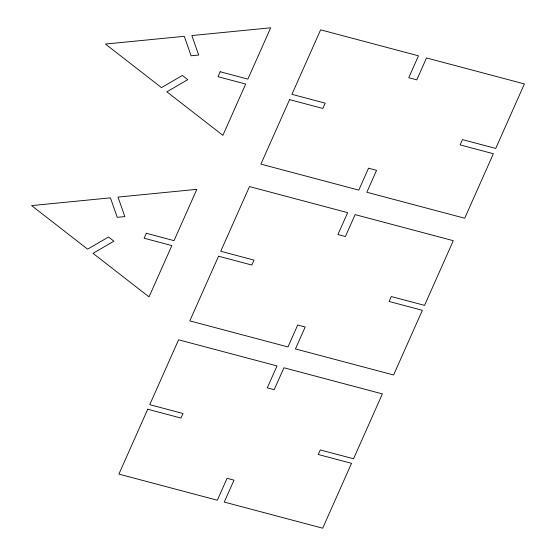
<?xml version="1.0" encoding="UTF-8"?>
<svg xmlns="http://www.w3.org/2000/svg" width="556" height="556" viewBox="0 0 556 556"><rect width="100%" height="100%" fill="white"/><g stroke="black" fill="none" stroke-linecap="round" stroke-linejoin="round"><path stroke-width="0.83" d="M146.318 233.291L144.129 238.225L171.839 245.578L149.036 296.89L93.012 253.334L113.897 241.2L108.51 237.016L87.626 249.151L31.602 205.602L110.429 197.846L117.253 217.333L124.829 216.59L118.004 197.095L196.838 189.339L174.028 240.651L146.318 233.291M220.169 71.752L217.98 76.686L245.689 84.039L222.886 135.351L166.863 91.796L187.747 79.661L182.361 75.47L161.476 87.612L105.445 44.056L184.279 36.3L191.104 55.795L198.68 55.051L191.855 35.556L270.682 27.8L247.879 79.112L220.169 71.752M147.722 409.237L118.894 474.101L217.333 500.233L227.07 478.32L234 480.155L224.256 502.068L322.695 528.2L351.524 463.329L318.268 454.502L320.298 449.936L353.553 458.769L382.382 393.898L283.949 367.773L274.205 389.687L267.276 387.845L277.02 365.931L178.58 339.799L149.752 404.671L183.007 413.497L180.978 418.063L147.722 409.237M218.557 256.205L189.804 320.888L287.966 346.944L297.703 325.024L305.188 327.011L295.445 348.925L393.606 374.98L422.351 310.297L389.096 301.47L391.292 296.543L424.548 305.369L453.293 240.678L355.138 214.623L345.394 236.543L337.916 234.556L347.653 212.642L249.491 186.587L220.746 251.27L254.002 260.097L251.812 265.031L218.557 256.205M289.579 99.628L260.91 164.131L358.794 190.117L368.538 168.197L376.572 170.331L366.835 192.251L464.712 218.23L493.38 153.727L460.125 144.901L462.481 139.605L495.737 148.431L524.398 83.928L426.522 57.949L416.778 79.862L408.743 77.729L418.48 55.815L320.603 29.829L291.935 94.332L325.19 103.159L322.834 108.455L289.579 99.628"/></g></svg>
